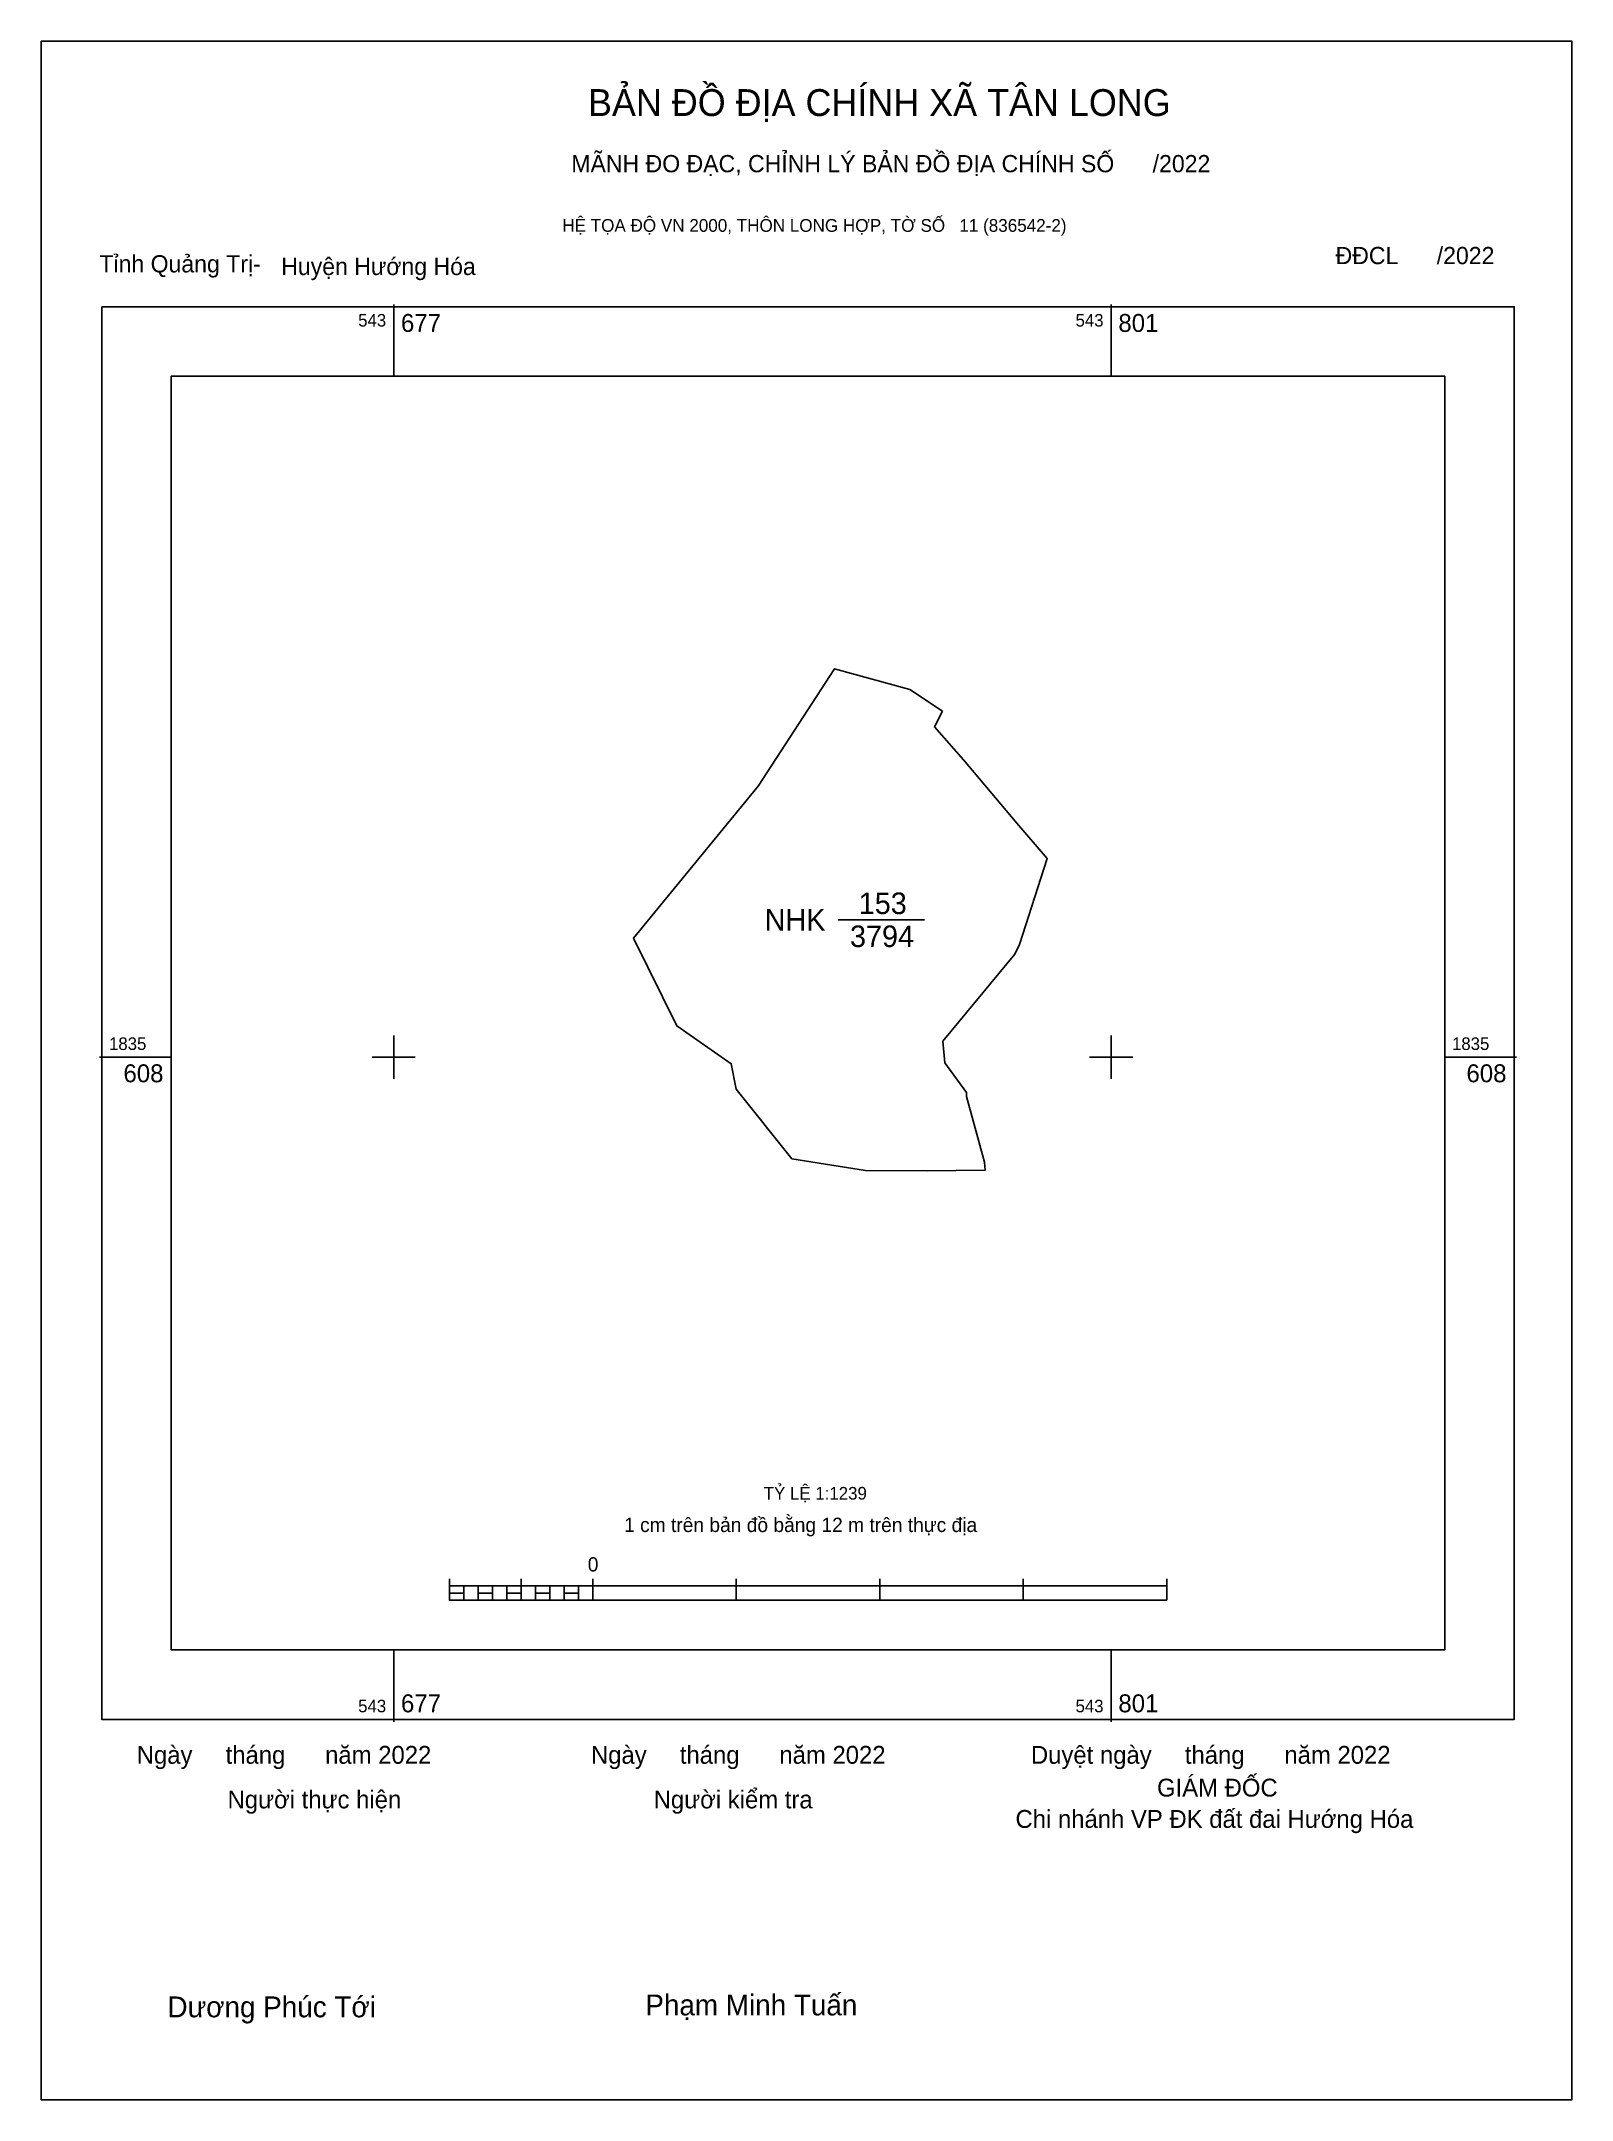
# Model space of a CAD drawing. Extents: x 543616 to 543881, y 1835428 to 1835784.
import ezdxf

# ---------------------------------------------------------------- set-up
doc = ezdxf.new("R2010")
doc.units = 0
for name, color, linetype in [('Level 10', 7, 'Continuous'), ('Level 13', 7, 'Continuous'), ('Level 15', 7, 'Continuous'), ('Level 36', 7, 'Continuous'), ('Level 6', 7, 'Continuous'), ('Level 62', 7, 'Continuous'), ('Level 63', 7, 'Continuous'), ('Level 9', 7, 'Continuous')]:
    doc.layers.add(name, color=color, linetype=linetype)

msp = doc.modelspace()

# ---------------------------------------------------------------- linework, layer by layer
at = {"layer": 'Level 10'}
msp.add_lwpolyline([(543772.2, 1835668.28), (543770.81, 1835665.59), (543775.8, 1835659.86), (543785.06, 1835648.96), (543790.26, 1835642.85), (543785.52, 1835627.96), (543784.71, 1835626.31), (543772.23, 1835611.24), (543772.61, 1835607.54), (543776.36, 1835602.37), (543776.31, 1835601.73), (543779.45, 1835590.38), (543779.57, 1835589), (543769.55, 1835588.84), (543758.88, 1835588.91), (543746.15, 1835590.94), (543736.52, 1835602.98), (543735.68, 1835607.35), (543726.3, 1835613.91), (543718.8, 1835629.07), (543740.32, 1835655.3), (543753.54, 1835675.63), (543766.52, 1835672.04)], close=True, dxfattribs=at)
at = {"layer": 'Level 15'}
msp.add_lwpolyline([(543616.42, 1835784.06), (543880.95, 1835784.06), (543880.95, 1835428.33), (543616.42, 1835428.33)], close=True, dxfattribs=at)
at = {"layer": 'Level 36'}
msp.add_line((543754.14, 1835632.24), (543769.07, 1835632.24), dxfattribs=at)
at = {"layer": 'Level 62'}
msp.add_lwpolyline([(543638.91, 1835726.15), (543859, 1835726.15), (543859, 1835506.06), (543638.91, 1835506.06)], close=True, dxfattribs=at)
at = {"layer": 'Level 63'}
for p, q in [((543677.36, 1835738.55), (543677.36, 1835726.15)), ((543801.34, 1835738.55), (543801.34, 1835726.15)), ((543677.36, 1835612.22), (543677.36, 1835604.78)), ((543801.34, 1835612.22), (543801.34, 1835604.78)), ((543626.51, 1835608.5), (543638.91, 1835608.5)), ((543673.64, 1835608.5), (543681.08, 1835608.5)), ((543797.62, 1835608.5), (543805.06, 1835608.5)), ((543859, 1835608.5), (543871.39, 1835608.5)), ((543686.96, 1835518.38), (543686.96, 1835514.66)), ((543686.96, 1835517.14), (543810.94, 1835517.14)), ((543689.44, 1835517.14), (543689.44, 1835514.66)), ((543691.92, 1835517.14), (543691.92, 1835514.66)), ((543694.4, 1835517.14), (543694.4, 1835514.66)), ((543696.88, 1835517.14), (543696.88, 1835514.66)), ((543699.36, 1835518.38), (543699.36, 1835514.66)), ((543699.36, 1835517.14), (543699.36, 1835514.66)), ((543701.84, 1835517.14), (543701.84, 1835514.66)), ((543704.32, 1835517.14), (543704.32, 1835514.66)), ((543706.8, 1835517.14), (543706.8, 1835514.66)), ((543709.28, 1835517.14), (543709.28, 1835514.66)), ((543711.76, 1835518.38), (543711.76, 1835514.66)), ((543711.76, 1835517.14), (543711.76, 1835514.66)), ((543736.55, 1835518.38), (543736.55, 1835514.66)), ((543761.35, 1835518.38), (543761.35, 1835514.66)), ((543786.15, 1835518.38), (543786.15, 1835514.66)), ((543810.94, 1835518.38), (543810.94, 1835514.66)), ((543686.96, 1835514.66), (543810.94, 1835514.66)), ((543677.36, 1835506.06), (543677.36, 1835493.66)), ((543801.34, 1835506.06), (543801.34, 1835493.66))]:
    msp.add_line(p, q, dxfattribs=at)
for points in [[(543626.9, 1835738.16), (543871.01, 1835738.16), (543871.01, 1835494.05), (543626.9, 1835494.05)], [(543686.96, 1835515.9), (543689.44, 1835515.9), (543689.44, 1835514.66), (543686.96, 1835514.66)], [(543686.96, 1835515.9), (543689.44, 1835515.9), (543689.44, 1835514.66), (543686.96, 1835514.66)], [(543691.92, 1835515.9), (543694.4, 1835515.9), (543694.4, 1835514.66), (543691.92, 1835514.66)], [(543696.88, 1835515.9), (543699.36, 1835515.9), (543699.36, 1835514.66), (543696.88, 1835514.66)], [(543701.84, 1835515.9), (543704.32, 1835515.9), (543704.32, 1835514.66), (543701.84, 1835514.66)], [(543706.8, 1835515.9), (543709.28, 1835515.9), (543709.28, 1835514.66), (543706.8, 1835514.66)]]:
    msp.add_lwpolyline(points, close=True, dxfattribs=at)

# ---------------------------------------------------------------- texts
at = {"layer": 'Level 13'}
for s, p in [('NHK', (543741.45, 1835630.38)), ('153', (543757.71, 1835633.23)), ('3794', (543756.2, 1835627.53))]:
    msp.add_text(s, height=3.72, dxfattribs=at).set_placement(p)
at = {"layer": 'Level 6'}
msp.add_text('TỶ LỆ 1:1239', height=2.1796, dxfattribs=at).set_placement((543741.29, 1835532.05))
at = {"layer": 'Level 63'}
for s, height, p in [('BẢN ĐỒ ĐỊA CHÍNH XÃ TÂN LONG', 4.6416, (543710.92, 1835771.13)), ('MÃNH ĐO ĐẠC, CHỈNH LÝ BẢN ĐỒ ĐỊA CHÍNH SỐ      /2022', 2.9784, (543708.04, 1835761.41)), ('HỆ TỌA ĐỘ VN 2000, THÔN LONG HỢP, TỜ SỐ   11 (836542-2)', 2.2048, (543706.48, 1835751.12)), ('543', 2.17, (543671.2, 1835734.75)), ('677', 3.1, (543678.6, 1835733.82)), ('543', 2.17, (543795.18, 1835734.75)), ('801', 3.1, (543802.58, 1835733.82)), ('1835', 2.17, (543628.14, 1835609.74)), ('1835', 2.17, (543860.24, 1835609.74)), ('608', 3.1, (543630.64, 1835604.16)), ('608', 3.1, (543862.74, 1835604.16)), ('1 cm trên bản đồ bằng 12 m trên thực địa', 2.4797, (543717.16, 1835526.44)), ('0', 2.48, (543710.88, 1835519.62)), ('677', 3.1, (543678.6, 1835495.29)), ('801', 3.1, (543802.58, 1835495.29)), ('543', 2.17, (543671.2, 1835495.29)), ('543', 2.17, (543795.18, 1835495.29)), ('Ngày     tháng      năm 2022', 3.0852, (543632.93, 1835486.4)), ('Ngày     tháng      năm 2022', 3.0852, (543711.43, 1835486.4)), ('Duyệt ngày     tháng      năm 2022', 3.0852, (543787.47, 1835486.4)), ('GIÁM ĐỐC', 3.085, (543809.26, 1835480.73)), ('Người thực hiện', 3.0852, (543648.63, 1835478.69)), ('Người kiểm tra', 3.0852, (543722.27, 1835478.69)), ('Chi nhánh VP ĐK đất đai Hướng Hóa', 3.0852, (543784.8, 1835475.32)), ('Dương Phúc Tới', 3.5985, (543638.25, 1835442.59)), ('Phạm Minh Tuấn', 3.5985, (543720.83, 1835442.92))]:
    msp.add_text(s, height=height, dxfattribs=at).set_placement(p)
at = {"layer": 'Level 9'}
for s, p in [('Tỉnh Quảng Trị-', (543626.48, 1835744.1)), ('ĐĐCL      /2022', (543840.12, 1835745.53)), ('Huyện Hướng Hóa', (543657.91, 1835743.65))]:
    msp.add_text(s, height=2.9784, dxfattribs=at).set_placement(p)

doc.saveas('drawing.dxf')
